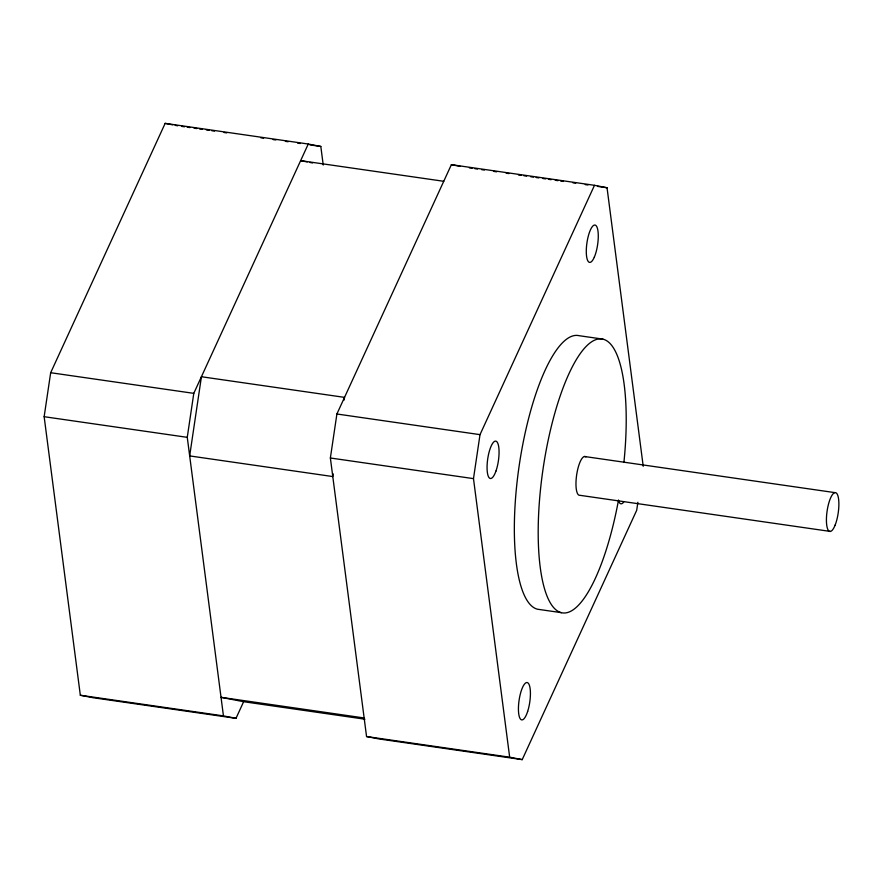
<?xml version="1.0" encoding="UTF-8"?>
<svg xmlns="http://www.w3.org/2000/svg" width="883" height="883" viewBox="0 0 883 883"><rect width="100%" height="100%" fill="white"/><g stroke="black" fill="none" stroke-linecap="round" stroke-linejoin="round"><path stroke-width="1.32" d="M364.933 719.204L243.631 701.709L235.993 718.332L92.881 697.691L80.331 695.252L44.15 416.699L50.673 372.714L165.154 123.377L308.266 144.028L320.816 146.457L323.233 165.033M235.993 718.332L223.443 715.892L187.262 437.339L193.785 393.354L308.266 144.028M637.879 502.295L636.698 510.286L522.217 759.623L379.105 738.972L366.555 736.543L330.374 457.99L336.898 413.995L451.379 164.668L594.491 185.309L607.04 187.748L643.221 466.301M333.189 473.873L332.781 476.555L189.668 455.915L201.423 376.732L344.536 397.372L344.127 400.054M522.217 759.623L509.668 757.184L473.487 478.63L480.01 434.646L594.491 185.309M181.799 126.401L184.525 126.799M187.251 127.196L189.977 127.582M194.061 128.178L196.788 128.565M199.514 128.962L202.24 129.359M206.324 129.944L209.05 130.342M211.777 130.728L214.503 131.125M224.05 132.505L226.776 132.892M260.849 137.814L263.576 138.201M273.112 139.58L275.838 139.967M285.386 141.346L288.112 141.744M297.648 143.112L300.375 143.51M309.911 144.889L320.816 146.457M469.381 167.891L472.107 168.289M474.833 168.675L477.56 169.072M481.643 169.657L484.37 170.055M493.917 171.434L496.643 171.821M506.18 173.2L508.906 173.587M518.453 174.966L521.18 175.364M523.895 175.75L526.621 176.147M530.716 176.732L533.442 177.13M536.169 177.527L538.895 177.913M542.979 178.509L545.705 178.896M548.431 179.293L551.158 179.691M555.252 180.275L557.979 180.673M560.705 181.059L563.431 181.457M572.968 182.836L575.694 183.222M585.23 184.602L587.957 185M597.504 186.368L607.04 187.748M443.741 181.291L300.628 160.651L307.273 161.931M602.957 339.138L579.105 335.695A138.377 39.746 -81.8 0 0 519.535 463.288A138.377 39.746 -81.8 0 0 537.592 609.237L561.445 612.67M50.673 372.714L193.785 393.354M336.898 413.995L480.01 434.646M584.491 456.5L834.932 492.626M44.15 416.699L187.262 437.339M330.374 457.99L473.487 478.63M830.362 531.434L579.921 495.308A19.614 5.629 -81.8 0 1 576.742 474.326A19.614 5.629 -81.8 0 1 585.915 456.919M364.138 717.967L221.026 697.327L243.631 701.709M80.331 695.252L223.443 715.892M366.555 736.543L509.668 757.184M451.379 164.668L460.164 166.368M165.154 123.377L172.682 124.845M175.198 125.331L177.704 125.816M309.933 162.45L312.593 162.969M623.674 502.118A18.874 5.419 -81.8 0 1 618.453 500.374M618.497 500.131A138.377 39.746 -81.8 0 1 544.392 588.31A138.377 39.746 -81.8 0 1 577.559 357.615A138.377 39.746 -81.8 0 1 623.906 462.493M527.659 711.433A18.874 5.419 -81.8 0 0 527.184 682.548A18.874 5.419 -81.8 0 0 518.431 709.667A18.874 5.419 -81.8 0 0 527.659 711.433M594.325 257.13A18.874 5.419 -81.8 0 0 596.157 225.739A18.874 5.419 -81.8 0 0 586.378 248.289A18.874 5.419 -81.8 0 0 594.325 257.13M495.937 471.103A18.874 5.419 -81.8 0 0 496.202 441.257A18.874 5.419 -81.8 0 0 487.063 467.052A18.874 5.419 -81.8 0 0 495.937 471.103M835.141 525.076A19.614 5.629 -81.8 0 0 836.356 493.045A19.614 5.629 -81.8 0 0 826.455 517.979A19.614 5.629 -81.8 0 0 835.141 525.076"/></g></svg>
